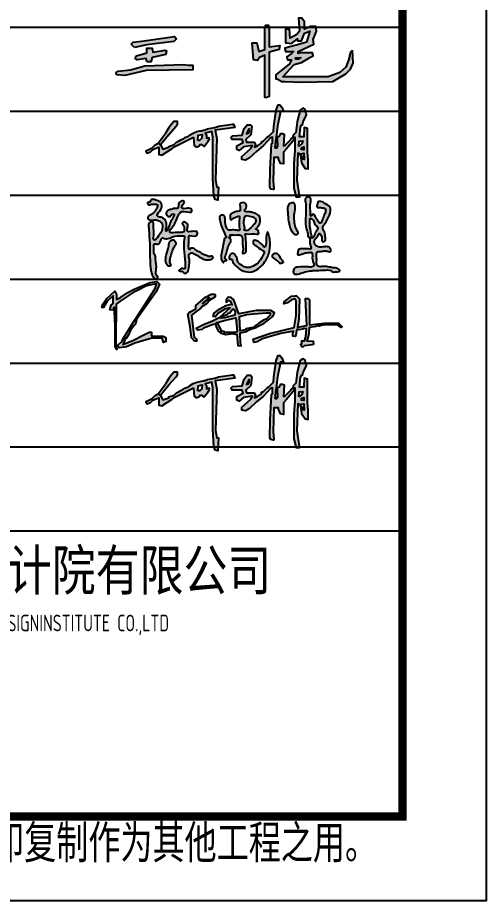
# Model space of a CAD drawing. Extents: x -446699 to 757189, y -606167 to -103070.
# Drawn here: x -197588 to -194794, y -424231 to -418974 of the extents above; entities that cross this region are included whole.
import ezdxf

# ---------------------------------------------------------------- set-up
doc = ezdxf.new("R2010")
doc.units = 0
doc.header["$LTSCALE"] = 1000
doc.header["$MEASUREMENT"] = 0
for name, color, linetype in [('14', 14, 'Continuous'), ('PUB_TITLE', 4, 'Continuous'), ('RAS2DXF', 7, 'Continuous')]:
    doc.layers.add(name, color=color, linetype=linetype)
doc.styles.add('HT', font='')
doc.styles.add('HZTXT', font='romane.shx', dxfattribs={"width": 0.7, "bigfont": 'hztxt.shx'})
doc.styles.get("Standard").update_dxf_attribs({"font": 'gbenor.shx', "bigfont": 'gbcbig.shx'})
doc.styles.get('HT').set_extended_font_data('SimHei')

# ---------------------------------------------------------------- blocks, each defined once
blk = doc.blocks.new('1')
h = blk.add_hatch(color=256)
edge = h.paths.add_edge_path()
edge.add_spline(control_points=[(19572, 62301), (19580, 62297), (19603, 62294), (19600, 62323), (19639, 62338), (19682, 62323), (19744, 62299), (19747, 62213), (19703, 62181), (19682, 62139), (19707, 62121), (19751, 62119), (19809, 62064), (19799, 61999), (19788, 61964), (19795, 61938), (19832, 61997), (19837, 62053), (19874, 62103), (19897, 62158), (19873, 62157), (19854, 62152), (19851, 62121), (19805, 62127), (19786, 62171), (19818, 62203), (19861, 62213), (19895, 62230), (19938, 62219), (19942, 62267), (19953, 62302), (19985, 62318), (20008, 62315), (20023, 62291), (19986, 62274), (19978, 62223), (20033, 62219), (20068, 62234), (20104, 62216), (20107, 62198), (20101, 62175), (20042, 62185), (19968, 62202), (19932, 62117), (19907, 62050), (19869, 61996), (19833, 61957), (19845, 61927), (19907, 61934), (19948, 61935), (20012, 61935), (20010, 61974), (20017, 62009), (19982, 62036), (19997, 62062), (20022, 62061), (20051, 62047), (20065, 62003), (20035, 61942), (20096, 61943), (20128, 61953), (20172, 61943), (20175, 61922), (20169, 61906), (20140, 61875), (20066, 61916), (20069, 61829), (20065, 61783), (20069, 61733), (20077, 61726), (20085, 61727), (20084, 61742), (20107, 61746), (20133, 61748), (20153, 61715), (20201, 61700), (20240, 61667), (20285, 61656), (20316, 61636), (20351, 61653), (20368, 61629), (20347, 61612), (20318, 61603), (20270, 61602), (20202, 61631), (20153, 61672), (20098, 61691), (20081, 61677), (20066, 61662), (20079, 61600), (20078, 61535), (20062, 61468), (20035, 61433), (20006, 61448), (19990, 61469), (19931, 61466), (19967, 61489), (19984, 61503), (20003, 61494), (20026, 61497), (20028, 61651), (19990, 61739), (20019, 61892), (19951, 61891), (19889, 61899), (19818, 61853), (19777, 61858), (19744, 61880), (19729, 61827), (19704, 61782), (19634, 61814), (19652, 61732), (19640, 61690), (19659, 61667), (19668, 61648), (19668, 61631), (19666, 61602), (19672, 61568), (19678, 61520), (19673, 61473), (19665, 61420), (19701, 61398), (19677, 61365), (19642, 61383), (19597, 61482), (19603, 61701), (19591, 61903), (19579, 62035), (19592, 62056), (19614, 62066), (19644, 62064), (19642, 62024), (19642, 61965), (19649, 61908), (19636, 61846), (19669, 61838), (19695, 61891), (19742, 61932), (19750, 61995), (19752, 62044), (19718, 62072), (19667, 62093), (19619, 62074), (19576, 62091), (19569, 62126), (19611, 62149), (19655, 62178), (19682, 62220), (19698, 62279), (19644, 62273), (19613, 62280), (19583, 62262), (19569, 62277), (19565, 62304), (19572, 62301)], knot_values=[0, 0, 0, 0, 25.884331, 45.146958, 66.479267, 132.372386, 183.629541, 249.136898, 338.941564, 353.726241, 367.890447, 418.054505, 489.468766, 573.74897, 593.907625, 606.900293, 633.905098, 723.77363, 816.100985, 837.806147, 855.399799, 870.792116, 894.555377, 927.610303, 971.324109, 1008.538417, 1044.472281, 1103.725286, 1123.010919, 1158.076729, 1209.446543, 1237.816404, 1256.192258, 1274.098606, 1306.086355, 1353.726899, 1372.802995, 1452.547703, 1464.511229, 1485.578121, 1503.259404, 1524.004169, 1639.347069, 1691.324781, 1775.26467, 1856.058899, 1900.276122, 1911.35221, 1943.559666, 2052.431381, 2076.45349, 2101.155679, 2148.855552, 2184.335502, 2202.97612, 2220.361757, 2253.0384, 2292.00237, 2356.934082, 2371.969429, 2452.062233, 2472.086559, 2490.247834, 2506.748332, 2522.591775, 2609.854265, 2629.940177, 2750.167605, 2767.664688, 2773.898763, 2779.476268, 2789.84602, 2806.233352, 2838.030837, 2862.388346, 2912.377079, 2983.867455, 3012.231928, 3049.243029, 3089.173088, 3101.456803, 3122.45901, 3152.222609, 3198.178157, 3259.94693, 3369.294473, 3396.541936, 3417.930358, 3432.27997, 3456.748711, 3592.025738, 3626.753462, 3673.316273, 3690.28127, 3716.894538, 3758.619, 3784.87603, 3802.686178, 3825.334006, 3841.112822, 3861.740188, 4214.66915, 4229.977201, 4250.154736, 4374.204511, 4447.590744, 4475.296283, 4500.911409, 4542.182438, 4597.956987, 4634.333597, 4710.448974, 4746.504422, 4766.609563, 4794.246064, 4808.253429, 4818.762977, 4880.227101, 4910.175458, 4963.4827, 5028.011947, 5043.362455, 5074.738615, 5101.980624, 5144.469262, 5395.442128, 5741.667345, 5760.468443, 5788.468415, 5807.223992, 5834.22941, 5856.710805, 5909.695777, 6018.243111, 6047.412488, 6059.865072, 6106.418981, 6191.085927, 6252.932473, 6288.064831, 6329.781822, 6375.229217, 6447.974601, 6473.98292, 6499.291979, 6536.044703, 6601.556585, 6657.161212, 6697.136548, 6734.173708, 6778.414076, 6802.989285, 6817.596061, 6841.081825, 6841.081825, 6841.081825, 6841.081825], degree=3, periodic=0)
h = blk.add_hatch(color=256)
edge = h.paths.add_edge_path()
edge.add_spline(control_points=[(21355, 61904), (21364, 61901), (21389, 61906), (21391, 61942), (21369, 61966), (21348, 62010), (21341, 62078), (21337, 62167), (21359, 62236), (21340, 62304), (21291, 62292), (21263, 62245), (21270, 62165), (21278, 62059), (21298, 61963), (21339, 61918), (21350, 61906), (21355, 61904)], knot_values=[0, 0, 0, 0, 28.307819, 57.769968, 88.507694, 124.345644, 201.226436, 291.546925, 386.640984, 427.045053, 463.957404, 503.597358, 586.749077, 692.132742, 831.729336, 860.655764, 877.274161, 877.274161, 877.274161, 877.274161], degree=3, periodic=0)
edge = h.paths.add_edge_path()
edge.add_spline(control_points=[(21478, 62338), (21482, 62349), (21497, 62365), (21537, 62368), (21551, 62310), (21526, 62239), (21545, 62181), (21541, 62131), (21559, 62136), (21558, 62157), (21597, 62149), (21601, 62108), (21632, 62082), (21637, 62048), (21671, 62045), (21685, 62095), (21705, 62141), (21724, 62183), (21726, 62224), (21684, 62233), (21656, 62238), (21611, 62229), (21624, 62278), (21635, 62311), (21679, 62311), (21718, 62276), (21784, 62252), (21785, 62170), (21751, 62104), (21719, 62041), (21687, 62006), (21691, 61964), (21719, 61927), (21719, 61877), (21728, 61832), (21698, 61819), (21672, 61829), (21685, 61871), (21669, 61897), (21645, 61942), (21626, 61873), (21598, 61857), (21582, 61822), (21590, 61785), (21632, 61755), (21684, 61757), (21741, 61767), (21785, 61748), (21792, 61695), (21749, 61703), (21714, 61722), (21672, 61698), (21622, 61713), (21610, 61663), (21615, 61630), (21617, 61588), (21610, 61556), (21633, 61511), (21700, 61531), (21763, 61516), (21828, 61505), (21880, 61503), (21900, 61470), (21878, 61455), (21847, 61463), (21805, 61448), (21789, 61477), (21746, 61484), (21685, 61474), (21608, 61478), (21532, 61469), (21458, 61456), (21400, 61430), (21332, 61425), (21331, 61472), (21345, 61507), (21419, 61523), (21489, 61519), (21559, 61514), (21589, 61539), (21564, 61587), (21561, 61629), (21566, 61699), (21514, 61689), (21470, 61688), (21429, 61669), (21378, 61655), (21388, 61700), (21395, 61739), (21460, 61732), (21497, 61741), (21552, 61726), (21544, 61767), (21530, 61799), (21532, 61834), (21530, 61863), (21550, 61868), (21566, 61867), (21593, 61889), (21589, 61937), (21626, 61963), (21633, 62002), (21586, 62024), (21585, 62075), (21560, 62092), (21543, 62110), (21528, 62088), (21535, 62056), (21531, 62011), (21546, 61957), (21543, 61918), (21561, 61880), (21539, 61875), (21508, 61869), (21511, 61928), (21477, 61995), (21480, 62131), (21491, 62248), (21474, 62325), (21478, 62338)], knot_values=[0, 0, 0, 0, 33.044335, 61.251559, 99.834577, 179.128309, 287.136684, 293.626372, 304.222081, 321.89763, 341.298681, 389.773321, 429.085753, 460.442942, 474.232403, 515.991121, 584.308958, 637.767202, 657.954884, 691.823055, 741.128844, 758.065346, 807.166317, 833.831578, 862.130535, 917.991356, 996.755558, 1037.203318, 1142.638209, 1218.442181, 1252.732265, 1276.226342, 1336.503053, 1385.433818, 1428.380168, 1453.515176, 1466.493699, 1503.117911, 1551.071281, 1569.222269, 1627.379835, 1663.025516, 1676.825009, 1740.091224, 1754.845074, 1829.056576, 1885.438295, 1925.71278, 1963.797638, 1989.198548, 2029.628044, 2083.630005, 2120.953101, 2156.437268, 2204.47303, 2228.678411, 2281.499038, 2300.604307, 2369.267547, 2442.13093, 2503.488696, 2570.218577, 2584.683942, 2600.307132, 2632.675176, 2686.308392, 2700.819843, 2724.022955, 2805.947354, 2890.997252, 2950.384119, 3037.924619, 3107.921476, 3157.83015, 3194.326335, 3222.848242, 3266.710561, 3397.422524, 3448.986685, 3465.135887, 3504.331042, 3578.987713, 3627.287973, 3648.561463, 3714.591085, 3763.895937, 3794.763936, 3834.894401, 3859.029715, 3911.711329, 3981.003943, 4010.13641, 4031.012851, 4076.58641, 4126.740687, 4136.881334, 4154.006975, 4177.675014, 4186.981897, 4253.331546, 4297.040805, 4309.985415, 4366.046749, 4416.141427, 4443.239008, 4459.260558, 4473.78132, 4505.628004, 4556.902588, 4607.722143, 4668.386119, 4688.700879, 4702.736788, 4724.899117, 4772.03031, 4827.839253, 4966.129027, 5153.423369, 5192.879366, 5192.879366, 5192.879366, 5192.879366], degree=3, periodic=0)
h = blk.add_hatch(color=256)
edge = h.paths.add_edge_path()
edge.add_spline(control_points=[(20571, 62089), (20570, 62099), (20567, 62117), (20567, 62153), (20616, 62179), (20653, 62191), (20685, 62190), (20691, 62220), (20694, 62244), (20680, 62285), (20713, 62296), (20745, 62295), (20774, 62265), (20763, 62232), (20752, 62216), (20740, 62203), (20750, 62182), (20781, 62185), (20819, 62182), (20867, 62168), (20920, 62147), (20938, 62088), (20923, 62030), (20901, 61996), (20873, 61972), (20905, 61967), (20914, 61944), (20919, 61908), (20851, 61927), (20811, 61908), (20749, 61918), (20760, 61858), (20762, 61808), (20762, 61739), (20761, 61697), (20742, 61681), (20708, 61680), (20731, 61726), (20709, 61786), (20734, 61907), (20637, 61902), (20600, 61904), (20561, 61905), (20589, 61871), (20537, 61877), (20569, 61862), (20581, 61847), (20577, 61816), (20551, 61784), (20532, 61732), (20528, 61675), (20492, 61622), (20543, 61594), (20493, 61597), (20490, 61556), (20455, 61615), (20461, 61663), (20474, 61746), (20495, 61812), (20495, 61870), (20530, 61877), (20512, 61896), (20500, 61934), (20465, 62002), (20446, 62066), (20435, 62127), (20466, 62148), (20508, 62139), (20505, 62062), (20510, 62004), (20549, 61956), (20595, 61967), (20629, 61966), (20689, 61950), (20671, 62023), (20680, 62061), (20682, 62139), (20636, 62113), (20602, 62111), (20589, 62088), (20571, 62084), (20571, 62089)], knot_values=[0, 0, 0, 0, 29.135606, 56.755033, 99.176577, 174.688397, 176.214623, 195.326569, 239.578318, 271.639943, 295.525861, 327.722224, 367.765785, 397.377228, 421.496267, 429.123614, 446.975119, 473.321906, 514.643686, 562.029169, 623.542363, 675.150032, 729.584287, 796.442255, 800.757388, 830.384219, 842.68176, 880.929104, 893.234048, 1026.027751, 1035.18538, 1055.06923, 1156.135886, 1227.811536, 1255.641092, 1275.180568, 1299.648305, 1325.974722, 1385.469868, 1517.667305, 1557.467317, 1641.42565, 1642.951877, 1669.056172, 1691.277558, 1712.031125, 1726.095934, 1755.111376, 1792.004, 1850.91614, 1915.27759, 1973.728428, 1994.254744, 2027.928847, 2047.260396, 2079.906995, 2147.440159, 2227.921809, 2315.264465, 2366.423394, 2378.726063, 2384.225997, 2430.615527, 2509.131141, 2603.207751, 2645.935406, 2670.061283, 2704.493964, 2749.657551, 2866.939746, 2886.357907, 2919.9357, 2988.685201, 3023.789356, 3042.153055, 3171.788222, 3193.355546, 3224.818837, 3281.52994, 3294.475445, 3309.738115, 3309.738115, 3309.738115, 3309.738115], degree=3, periodic=0)
edge = h.paths.add_edge_path(flags=16)
edge.add_spline(control_points=[(20740, 61961), (20752, 61957), (20778, 61954), (20815, 61987), (20847, 62020), (20884, 62059), (20873, 62122), (20813, 62129), (20749, 62144), (20739, 62087), (20728, 62033), (20751, 61992), (20736, 61962), (20740, 61961)], knot_values=[0, 0, 0, 0, 38.563907, 70.048674, 141.193957, 180.385001, 224.720125, 300.079383, 352.647117, 371.607594, 459.505059, 509.894327, 522.778058, 522.778058, 522.778058, 522.778058], degree=3, periodic=0)
edge = h.paths.add_edge_path()
edge.add_spline(control_points=[(20997, 61769), (21006, 61790), (21007, 61847), (21004, 61898), (21023, 61950), (21043, 61884), (21054, 61829), (21053, 61703), (21002, 61589), (20930, 61509), (20850, 61454), (20762, 61453), (20683, 61485), (20633, 61537), (20598, 61576), (20592, 61618), (20559, 61606), (20551, 61649), (20574, 61674), (20613, 61688), (20636, 61653), (20657, 61625), (20652, 61574), (20708, 61538), (20772, 61500), (20855, 61521), (20930, 61583), (20959, 61644), (20987, 61706), (20931, 61729), (20895, 61763), (20844, 61797), (20846, 61841), (20889, 61841), (20925, 61810), (20960, 61792), (20983, 61750), (20995, 61764), (20997, 61769)], knot_values=[0, 0, 0, 0, 69.146956, 160.1596, 170.538994, 209.661681, 270.012271, 403.939801, 542.734199, 644.983518, 723.105421, 825.487809, 891.676049, 978.262277, 1032.345249, 1056.858046, 1077.976258, 1106.970714, 1149.979702, 1174.026828, 1219.553341, 1253.030917, 1279.458469, 1362.955829, 1420.988415, 1503.521239, 1595.894421, 1698.776267, 1734.120383, 1754.013834, 1858.704988, 1895.236876, 1928.173776, 1955.774783, 1999.197238, 2067.92374, 2088.795082, 2105.194045, 2105.194045, 2105.194045, 2105.194045], degree=3, periodic=0)
edge = h.paths.add_edge_path()
edge.add_spline(control_points=[(21179, 61557), (21185, 61559), (21196, 61562), (21214, 61573), (21197, 61598), (21173, 61623), (21158, 61665), (21125, 61687), (21099, 61680), (21074, 61664), (21086, 61627), (21122, 61602), (21154, 61587), (21172, 61554), (21179, 61557)], knot_values=[0, 0, 0, 0, 20.452144, 35.584474, 50.711265, 95.771901, 149.522495, 176.842895, 204.491798, 225.356726, 257.446545, 297.982839, 354.383923, 376.85309, 376.85309, 376.85309, 376.85309], degree=3, periodic=0)
h = blk.add_hatch(color=256)
edge = h.paths.add_edge_path()
edge.add_spline(control_points=[(19815, 61531), (19826, 61527), (19863, 61523), (19831, 61575), (19842, 61624), (19859, 61692), (19882, 61752), (19923, 61799), (19895, 61851), (19862, 61841), (19830, 61826), (19828, 61748), (19797, 61673), (19785, 61599), (19793, 61554), (19811, 61543), (19813, 61532), (19815, 61531)], knot_values=[0, 0, 0, 0, 33.43765, 69.500786, 122.128847, 193.046237, 274.558494, 318.271131, 366.985344, 396.539847, 410.74842, 473.090773, 591.202533, 667.582671, 698.228829, 717.806149, 725.687829, 725.687829, 725.687829, 725.687829], degree=3, periodic=0)
for points, knots in [([(19572, 62301), (19580, 62297), (19603, 62294), (19600, 62323), (19639, 62338), (19682, 62323), (19744, 62299), (19747, 62213), (19703, 62181), (19682, 62139), (19707, 62121), (19751, 62119), (19809, 62064), (19799, 61999), (19788, 61964), (19795, 61938), (19832, 61997), (19837, 62053), (19874, 62103), (19897, 62158), (19873, 62157), (19854, 62152), (19851, 62121), (19805, 62127), (19786, 62171), (19818, 62203), (19861, 62213), (19895, 62230), (19938, 62219), (19942, 62267), (19953, 62302), (19985, 62318), (20008, 62315), (20023, 62291), (19986, 62274), (19978, 62223), (20033, 62219), (20068, 62234), (20104, 62216), (20107, 62198), (20101, 62175), (20042, 62185), (19968, 62202), (19932, 62117), (19907, 62050), (19869, 61996), (19833, 61957), (19845, 61927), (19907, 61934), (19948, 61935), (20012, 61935), (20010, 61974), (20017, 62009), (19982, 62036), (19997, 62062), (20022, 62061), (20051, 62047), (20065, 62003), (20035, 61942), (20096, 61943), (20128, 61953), (20172, 61943), (20175, 61922), (20169, 61906), (20140, 61875), (20066, 61916), (20069, 61829), (20065, 61783), (20069, 61733), (20077, 61726), (20085, 61727), (20084, 61742), (20107, 61746), (20133, 61748), (20153, 61715), (20201, 61700), (20240, 61667), (20285, 61656), (20316, 61636), (20351, 61653), (20368, 61629), (20347, 61612), (20318, 61603), (20270, 61602), (20202, 61631), (20153, 61672), (20098, 61691), (20081, 61677), (20066, 61662), (20079, 61600), (20078, 61535), (20062, 61468), (20035, 61433), (20006, 61448), (19990, 61469), (19931, 61466), (19967, 61489), (19984, 61503), (20003, 61494), (20026, 61497), (20028, 61651), (19990, 61739), (20019, 61892), (19951, 61891), (19889, 61899), (19818, 61853), (19777, 61858), (19744, 61880), (19729, 61827), (19704, 61782), (19634, 61814), (19652, 61732), (19640, 61690), (19659, 61667), (19668, 61648), (19668, 61631), (19666, 61602), (19672, 61568), (19678, 61520), (19673, 61473), (19665, 61420), (19701, 61398), (19677, 61365), (19642, 61383), (19597, 61482), (19603, 61701), (19591, 61903), (19579, 62035), (19592, 62056), (19614, 62066), (19644, 62064), (19642, 62024), (19642, 61965), (19649, 61908), (19636, 61846), (19669, 61838), (19695, 61891), (19742, 61932), (19750, 61995), (19752, 62044), (19718, 62072), (19667, 62093), (19619, 62074), (19576, 62091), (19569, 62126), (19611, 62149), (19655, 62178), (19682, 62220), (19698, 62279), (19644, 62273), (19613, 62280), (19583, 62262), (19569, 62277), (19565, 62304), (19572, 62301)], [0, 0, 0, 0, 25.884331, 45.146958, 66.479267, 132.372386, 183.629541, 249.136898, 338.941564, 353.726241, 367.890447, 418.054505, 489.468766, 573.74897, 593.907625, 606.900293, 633.905098, 723.77363, 816.100985, 837.806147, 855.399799, 870.792116, 894.555377, 927.610303, 971.324109, 1008.538417, 1044.472281, 1103.725286, 1123.010919, 1158.076729, 1209.446543, 1237.816404, 1256.192258, 1274.098606, 1306.086355, 1353.726899, 1372.802995, 1452.547703, 1464.511229, 1485.578121, 1503.259404, 1524.004169, 1639.347069, 1691.324781, 1775.26467, 1856.058899, 1900.276122, 1911.35221, 1943.559666, 2052.431381, 2076.45349, 2101.155679, 2148.855552, 2184.335502, 2202.97612, 2220.361757, 2253.0384, 2292.00237, 2356.934082, 2371.969429, 2452.062233, 2472.086559, 2490.247834, 2506.748332, 2522.591775, 2609.854265, 2629.940177, 2750.167605, 2767.664688, 2773.898763, 2779.476268, 2789.84602, 2806.233352, 2838.030837, 2862.388346, 2912.377079, 2983.867455, 3012.231928, 3049.243029, 3089.173088, 3101.456803, 3122.45901, 3152.222609, 3198.178157, 3259.94693, 3369.294473, 3396.541936, 3417.930358, 3432.27997, 3456.748711, 3592.025738, 3626.753462, 3673.316273, 3690.28127, 3716.894538, 3758.619, 3784.87603, 3802.686178, 3825.334006, 3841.112822, 3861.740188, 4214.66915, 4229.977201, 4250.154736, 4374.204511, 4447.590744, 4475.296283, 4500.911409, 4542.182438, 4597.956987, 4634.333597, 4710.448974, 4746.504422, 4766.609563, 4794.246064, 4808.253429, 4818.762977, 4880.227101, 4910.175458, 4963.4827, 5028.011947, 5043.362455, 5074.738615, 5101.980624, 5144.469262, 5395.442128, 5741.667345, 5760.468443, 5788.468415, 5807.223992, 5834.22941, 5856.710805, 5909.695777, 6018.243111, 6047.412488, 6059.865072, 6106.418981, 6191.085927, 6252.932473, 6288.064831, 6329.781822, 6375.229217, 6447.974601, 6473.98292, 6499.291979, 6536.044703, 6601.556585, 6657.161212, 6697.136548, 6734.173708, 6778.414076, 6802.989285, 6817.596061, 6841.081825, 6841.081825, 6841.081825, 6841.081825]), ([(21355, 61904), (21364, 61901), (21389, 61906), (21391, 61942), (21369, 61966), (21348, 62010), (21341, 62078), (21337, 62167), (21359, 62236), (21340, 62304), (21291, 62292), (21263, 62245), (21270, 62165), (21278, 62059), (21298, 61963), (21339, 61918), (21350, 61906), (21355, 61904)], [0, 0, 0, 0, 28.307819, 57.769968, 88.507694, 124.345644, 201.226436, 291.546925, 386.640984, 427.045053, 463.957404, 503.597358, 586.749077, 692.132742, 831.729336, 860.655764, 877.274161, 877.274161, 877.274161, 877.274161]), ([(21478, 62338), (21482, 62349), (21497, 62365), (21537, 62368), (21551, 62310), (21526, 62239), (21545, 62181), (21541, 62131), (21559, 62136), (21558, 62157), (21597, 62149), (21601, 62108), (21632, 62082), (21637, 62048), (21671, 62045), (21685, 62095), (21705, 62141), (21724, 62183), (21726, 62224), (21684, 62233), (21656, 62238), (21611, 62229), (21624, 62278), (21635, 62311), (21679, 62311), (21718, 62276), (21784, 62252), (21785, 62170), (21751, 62104), (21719, 62041), (21687, 62006), (21691, 61964), (21719, 61927), (21719, 61877), (21728, 61832), (21698, 61819), (21672, 61829), (21685, 61871), (21669, 61897), (21645, 61942), (21626, 61873), (21598, 61857), (21582, 61822), (21590, 61785), (21632, 61755), (21684, 61757), (21741, 61767), (21785, 61748), (21792, 61695), (21749, 61703), (21714, 61722), (21672, 61698), (21622, 61713), (21610, 61663), (21615, 61630), (21617, 61588), (21610, 61556), (21633, 61511), (21700, 61531), (21763, 61516), (21828, 61505), (21880, 61503), (21900, 61470), (21878, 61455), (21847, 61463), (21805, 61448), (21789, 61477), (21746, 61484), (21685, 61474), (21608, 61478), (21532, 61469), (21458, 61456), (21400, 61430), (21332, 61425), (21331, 61472), (21345, 61507), (21419, 61523), (21489, 61519), (21559, 61514), (21589, 61539), (21564, 61587), (21561, 61629), (21566, 61699), (21514, 61689), (21470, 61688), (21429, 61669), (21378, 61655), (21388, 61700), (21395, 61739), (21460, 61732), (21497, 61741), (21552, 61726), (21544, 61767), (21530, 61799), (21532, 61834), (21530, 61863), (21550, 61868), (21566, 61867), (21593, 61889), (21589, 61937), (21626, 61963), (21633, 62002), (21586, 62024), (21585, 62075), (21560, 62092), (21543, 62110), (21528, 62088), (21535, 62056), (21531, 62011), (21546, 61957), (21543, 61918), (21561, 61880), (21539, 61875), (21508, 61869), (21511, 61928), (21477, 61995), (21480, 62131), (21491, 62248), (21474, 62325), (21478, 62338)], [0, 0, 0, 0, 33.044335, 61.251559, 99.834577, 179.128309, 287.136684, 293.626372, 304.222081, 321.89763, 341.298681, 389.773321, 429.085753, 460.442942, 474.232403, 515.991121, 584.308958, 637.767202, 657.954884, 691.823055, 741.128844, 758.065346, 807.166317, 833.831578, 862.130535, 917.991356, 996.755558, 1037.203318, 1142.638209, 1218.442181, 1252.732265, 1276.226342, 1336.503053, 1385.433818, 1428.380168, 1453.515176, 1466.493699, 1503.117911, 1551.071281, 1569.222269, 1627.379835, 1663.025516, 1676.825009, 1740.091224, 1754.845074, 1829.056576, 1885.438295, 1925.71278, 1963.797638, 1989.198547, 2029.628044, 2083.630005, 2120.953101, 2156.437268, 2204.47303, 2228.678411, 2281.499038, 2300.604307, 2369.267547, 2442.13093, 2503.488696, 2570.218577, 2584.683942, 2600.307132, 2632.675176, 2686.308392, 2700.819843, 2724.022955, 2805.947354, 2890.997252, 2950.384119, 3037.924619, 3107.921476, 3157.83015, 3194.326335, 3222.848242, 3266.710561, 3397.422524, 3448.986685, 3465.135887, 3504.331042, 3578.987713, 3627.287973, 3648.561463, 3714.591085, 3763.895937, 3794.763936, 3834.894401, 3859.029715, 3911.711329, 3981.003943, 4010.13641, 4031.012851, 4076.58641, 4126.740687, 4136.881334, 4154.006975, 4177.675014, 4186.981897, 4253.331546, 4297.040805, 4309.985415, 4366.046749, 4416.141427, 4443.239008, 4459.260558, 4473.78132, 4505.628004, 4556.902588, 4607.722143, 4668.386119, 4688.700879, 4702.736788, 4724.899117, 4772.03031, 4827.839253, 4966.129027, 5153.423369, 5192.879366, 5192.879366, 5192.879366, 5192.879366]), ([(20571, 62089), (20570, 62099), (20567, 62117), (20567, 62153), (20616, 62179), (20653, 62191), (20685, 62190), (20691, 62220), (20694, 62244), (20680, 62285), (20713, 62296), (20745, 62295), (20774, 62265), (20763, 62232), (20752, 62216), (20740, 62203), (20750, 62182), (20781, 62185), (20819, 62182), (20867, 62168), (20920, 62147), (20938, 62088), (20923, 62030), (20901, 61996), (20873, 61972), (20905, 61967), (20914, 61944), (20919, 61908), (20851, 61927), (20811, 61908), (20749, 61918), (20760, 61858), (20762, 61808), (20762, 61739), (20761, 61697), (20742, 61681), (20708, 61680), (20731, 61726), (20709, 61786), (20734, 61907), (20637, 61902), (20600, 61904), (20561, 61905), (20589, 61871), (20537, 61877), (20569, 61862), (20581, 61847), (20577, 61816), (20551, 61784), (20532, 61732), (20528, 61675), (20492, 61622), (20543, 61594), (20493, 61597), (20490, 61556), (20455, 61615), (20461, 61663), (20474, 61746), (20495, 61812), (20495, 61870), (20530, 61877), (20512, 61896), (20500, 61934), (20465, 62002), (20446, 62066), (20435, 62127), (20466, 62148), (20508, 62139), (20505, 62062), (20510, 62004), (20549, 61956), (20595, 61967), (20629, 61966), (20689, 61950), (20671, 62023), (20680, 62061), (20682, 62139), (20636, 62113), (20602, 62111), (20589, 62088), (20571, 62084), (20571, 62089)], [0, 0, 0, 0, 29.135606, 56.755033, 99.176577, 174.688397, 176.214623, 195.326569, 239.578318, 271.639943, 295.525861, 327.722224, 367.765785, 397.377228, 421.496267, 429.123614, 446.975119, 473.321906, 514.643686, 562.029169, 623.542363, 675.150032, 729.584287, 796.442255, 800.757388, 830.384219, 842.68176, 880.929104, 893.234048, 1026.027751, 1035.18538, 1055.06923, 1156.135886, 1227.811536, 1255.641092, 1275.180568, 1299.648305, 1325.974722, 1385.469868, 1517.667305, 1557.467317, 1641.42565, 1642.951877, 1669.056172, 1691.277558, 1712.031125, 1726.095934, 1755.111376, 1792.004, 1850.91614, 1915.27759, 1973.728428, 1994.254744, 2027.928847, 2047.260396, 2079.906995, 2147.440159, 2227.921809, 2315.264465, 2366.423394, 2378.726063, 2384.225997, 2430.615527, 2509.131141, 2603.207751, 2645.935406, 2670.061283, 2704.493964, 2749.657551, 2866.939746, 2886.357907, 2919.9357, 2988.685201, 3023.789356, 3042.153055, 3171.788222, 3193.355546, 3224.818837, 3281.52994, 3294.475445, 3309.738115, 3309.738115, 3309.738115, 3309.738115]), ([(20740, 61961), (20752, 61957), (20778, 61954), (20815, 61987), (20847, 62020), (20884, 62059), (20873, 62122), (20813, 62129), (20749, 62144), (20739, 62087), (20728, 62033), (20751, 61992), (20736, 61962), (20740, 61961)], [0, 0, 0, 0, 38.563907, 70.048674, 141.193957, 180.385001, 224.720125, 300.079383, 352.647117, 371.607594, 459.505059, 509.894327, 522.778058, 522.778058, 522.778058, 522.778058]), ([(20997, 61769), (21006, 61790), (21007, 61847), (21004, 61898), (21023, 61950), (21043, 61884), (21054, 61829), (21053, 61703), (21002, 61589), (20930, 61509), (20850, 61454), (20762, 61453), (20683, 61485), (20633, 61537), (20598, 61576), (20592, 61618), (20559, 61606), (20551, 61649), (20574, 61674), (20613, 61688), (20636, 61653), (20657, 61625), (20652, 61574), (20708, 61538), (20772, 61500), (20855, 61521), (20930, 61583), (20959, 61644), (20987, 61706), (20931, 61729), (20895, 61763), (20844, 61797), (20846, 61841), (20889, 61841), (20925, 61810), (20960, 61792), (20983, 61750), (20995, 61764), (20997, 61769)], [0, 0, 0, 0, 69.146956, 160.1596, 170.538994, 209.661681, 270.012271, 403.939801, 542.734199, 644.983518, 723.105421, 825.487809, 891.676049, 978.262277, 1032.345249, 1056.858046, 1077.976258, 1106.970714, 1149.979702, 1174.026828, 1219.553341, 1253.030917, 1279.458469, 1362.955829, 1420.988415, 1503.521239, 1595.894421, 1698.776267, 1734.120383, 1754.013834, 1858.704988, 1895.236875, 1928.173776, 1955.774783, 1999.197238, 2067.92374, 2088.795082, 2105.194045, 2105.194045, 2105.194045, 2105.194045]), ([(19815, 61531), (19826, 61527), (19863, 61523), (19831, 61575), (19842, 61624), (19859, 61692), (19882, 61752), (19923, 61799), (19895, 61851), (19862, 61841), (19830, 61826), (19828, 61748), (19797, 61673), (19785, 61599), (19793, 61554), (19811, 61543), (19813, 61532), (19815, 61531)], [0, 0, 0, 0, 33.43765, 69.500786, 122.128847, 193.046237, 274.558494, 318.271131, 366.985344, 396.539847, 410.74842, 473.090773, 591.202533, 667.582671, 698.228829, 717.806149, 725.687829, 725.687829, 725.687829, 725.687829]), ([(21179, 61557), (21185, 61559), (21196, 61562), (21214, 61573), (21197, 61598), (21173, 61623), (21158, 61665), (21125, 61687), (21099, 61680), (21074, 61664), (21086, 61627), (21122, 61602), (21154, 61587), (21172, 61554), (21179, 61557)], [0, 0, 0, 0, 20.452144, 35.584474, 50.711265, 95.771901, 149.522495, 176.842895, 204.491798, 225.356726, 257.446545, 297.982839, 354.383923, 376.85309, 376.85309, 376.85309, 376.85309])]:
    blk.add_open_spline(points, degree=3, knots=knots)
blk = doc.blocks.new('陈忠坚签名_t3')
at = {"xscale": 0.5265000002179296, "yscale": 0.5265000002179296, "zscale": 0.5265000002179296}
blk.add_blockref('1', (38057.4, -9470.4), dxfattribs=at)
blk = doc.blocks.new('A$C38097BB6')
at = {"linetype": 'Continuous'}
h = blk.add_hatch(color=4, dxfattribs=at)
h.dxf.hatch_style = 1
h.paths.add_polyline_path([(1561, 923), (1554, 964), (1629, 1032), (1643, 1162), (1622, 1183), (1575, 1183), (1527, 1128), (1499, 1025), (1356, 1019), (1335, 998), (1349, 964), (1499, 964), (1513, 916), (1417, 868), (1417, 813), (1451, 800), (1520, 854), (1650, 875), (1629, 827), (1492, 711), (1492, 663), (1547, 656), (1602, 683), (1711, 786), (1814, 875), (1923, 991), (1951, 998), (1951, 909), (1937, 896), (1917, 519), (1910, 253), (1923, 225), (1964, 218), (1971, 232), (1958, 341), (1971, 697), (2040, 697), (2040, 677), (2067, 608), (2115, 601), (2115, 772), (2156, 820), (2259, 943), (2272, 991), (2286, 991), (2286, 800), (2272, 608), (2272, 239), (2306, 102), (2354, 102), (2347, 129), (2313, 355), (2327, 759), (2361, 745), (2373, 746), (2375, 752), (2416, 759), (2423, 663), (2402, 670), (2395, 704), (2382, 704), (2382, 725), (2368, 725), (2382, 615), (2436, 533), (2450, 533), (2484, 526), (2484, 663), (2471, 772), (2471, 1128), (2423, 1142), (2416, 1005), (2354, 1005), (2368, 1149), (2382, 1183), (2395, 1183), (2409, 1231), (2457, 1326), (2436, 1409), (2402, 1429), (2361, 1402), (2320, 1231), (2313, 1183), (2300, 1067), (2259, 1025), (2252, 998), (2224, 971), (2224, 964), (2142, 882), (2115, 868), (2122, 1039), (2101, 1053), (2074, 1053), (2053, 1012), (2005, 991), (2026, 1162), (2067, 1381), (2115, 1381), (2088, 1443), (2060, 1477), (2033, 1477), (2005, 1402), (1971, 1162), (1964, 1080), (1896, 1012), (1869, 998), (1814, 943), (1787, 930), (1787, 909), (1725, 868), (1684, 848), (1698, 889), (1677, 923)])
h.paths.add_polyline_path([(1561, 1046), (1595, 1121), (1608, 1108), (1595, 1060)], flags=16)
h.paths.add_polyline_path([(2005, 978), (2019, 978), (2026, 868), (2012, 834), (1992, 834)], flags=16)
h.paths.add_polyline_path([(2341, 861), (2347, 937), (2402, 943), (2389, 896)], flags=16)
h.paths.add_polyline_path([(2382, 812), (2382, 841), (2416, 854), (2416, 807)], flags=16)
h = blk.add_hatch(color=4, dxfattribs=at)
h.dxf.hatch_style = 1
h.paths.add_polyline_path([(254, 848), (254, 800), (254, 738), (268, 738), (302, 731), (453, 827), (473, 848), (761, 991), (774, 991), (781, 875), (815, 848), (863, 868), (870, 889), (891, 889), (932, 861), (993, 937), (1014, 976), (1002, 995), (966, 984), (966, 1032), (946, 1058), (1048, 1080), (1062, 998), (1062, 697), (1062, 383), (1075, 123), (1096, 68), (1137, 61), (1144, 253), (1123, 253), (1103, 362), (1123, 978), (1096, 1101), (1390, 1142), (1369, 1190), (1356, 1190), (1144, 1162), (1133, 1155), (1089, 1142), (1007, 1128), (981, 1121), (945, 1108), (933, 1104), (921, 1101), (891, 1094), (866, 1090), (822, 1080), (798, 1071), (770, 1059), (713, 1025), (696, 1014), (644, 991), (627, 980), (583, 957), (560, 941), (521, 923), (513, 917), (502, 903), (487, 889), (405, 861), (405, 848), (316, 820), (282, 882), (275, 882), (248, 909), (200, 882), (166, 848), (145, 827), (108, 810), (63, 788), (83, 759), (131, 779), (166, 813), (228, 837)])
h.paths.add_polyline_path([(836, 950), (843, 1025), (904, 1039), (897, 984), (863, 950)], flags=16)
h = blk.add_hatch(color=4, dxfattribs=at)
h.dxf.hatch_style = 1
h.paths.add_polyline_path([(248, 909), (275, 882), (405, 1039), (514, 1162), (535, 1190), (535, 1231), (480, 1231), (431, 1170), (405, 1135), (371, 1081), (350, 1046)])
for p, q in [((248, 909), (350, 1046)), ((1014, 976), (1002, 995))]:
    blk.add_line(p, q, dxfattribs=at)
at = {"layer": 'RAS2DXF', "color": 0}
for points in [[(2361, 745, 0), (2327, 759, 0), (2313, 355, 0), (2347, 129, 0), (2354, 102, 0), (2306, 102, 0), (2272, 239, 0), (2272, 608, 0), (2286, 800, 0), (2286, 991, 0), (2272, 991, 0), (2259, 943, 0), (2156, 820, 0), (2115, 772, 0), (2115, 601, 0), (2067, 608, 0), (2040, 677, 0), (2040, 697, 0), (1971, 697, 0), (1958, 341, 0), (1971, 232, 0), (1964, 218, 0), (1923, 225, 0), (1910, 253, 0), (1917, 519, 0), (1937, 896, 0), (1951, 909, 0), (1951, 998, 0), (1923, 991, 0), (1814, 875, 0), (1711, 786, 0), (1602, 683, 0), (1547, 656, 0), (1492, 663, 0), (1492, 711, 0), (1629, 827, 0), (1650, 875, 0), (1520, 854, 0), (1451, 800, 0), (1417, 813, 0), (1417, 868, 0), (1513, 916, 0), (1499, 964, 0), (1349, 964, 0), (1335, 998, 0), (1356, 1019, 0), (1499, 1025, 0), (1527, 1128, 0), (1575, 1183, 0), (1622, 1183, 0), (1643, 1162, 0), (1629, 1032, 0), (1554, 964, 0), (1561, 923, 0), (1677, 923, 0), (1698, 889, 0), (1684, 848, 0), (1725, 868, 0), (1787, 909, 0), (1787, 930, 0), (1814, 943, 0), (1869, 998, 0), (1896, 1012, 0), (1964, 1080, 0), (1971, 1162, 0), (2005, 1402, 0), (2033, 1477, 0), (2060, 1477, 0), (2088, 1443, 0), (2115, 1381, 0), (2067, 1381, 0), (2026, 1162, 0), (2005, 991, 0), (2053, 1012, 0), (2074, 1053, 0), (2101, 1053, 0), (2122, 1039, 0), (2115, 868, 0), (2142, 882, 0), (2224, 964, 0)], [(2368, 725, 0), (2375, 752, 0), (2416, 759, 0), (2423, 663, 0), (2402, 670, 0), (2395, 704, 0), (2382, 704, 0), (2382, 725, 0), (2368, 725, 0), (2382, 615, 0), (2436, 533, 0), (2450, 533, 0), (2484, 526, 0), (2484, 663, 0), (2471, 772, 0), (2471, 1128, 0), (2423, 1142, 0), (2416, 1005, 0), (2354, 1005, 0), (2368, 1149, 0), (2382, 1183, 0), (2395, 1183, 0), (2409, 1231, 0), (2457, 1326, 0), (2436, 1409, 0), (2402, 1429, 0), (2361, 1402, 0), (2320, 1231, 0), (2313, 1183, 0), (2300, 1067, 0), (2259, 1025, 0), (2252, 998, 0), (2224, 971, 0), (2224, 964, 0), (2224, 964, 0), (2224, 964, 0)], [(145, 827, 0), (166, 848, 0), (200, 882, 0), (248, 909, 0), (275, 882, 0), (282, 882, 0), (316, 820, 0), (405, 848, 0), (405, 861, 0), (487, 889, 0), (502, 903, 0), (513, 917, 0), (521, 923, 0), (560, 941, 0), (583, 957, 0), (627, 980, 0), (644, 991, 0), (696, 1014, 0), (713, 1025, 0), (770, 1059, 0), (798, 1071, 0), (822, 1080, 0), (866, 1090, 0), (891, 1094, 0), (921, 1101, 0), (933, 1104, 0), (945, 1108, 0), (981, 1121, 0), (1007, 1128, 0), (1089, 1142, 0), (1133, 1155, 0), (1144, 1162, 0), (1356, 1190, 0), (1369, 1190, 0), (1390, 1142, 0), (1096, 1101, 0), (1123, 978, 0), (1103, 362, 0), (1123, 253, 0), (1144, 253, 0), (1137, 61, 0), (1096, 68, 0), (1075, 123, 0), (1062, 383, 0), (1062, 697, 0), (1062, 998, 0), (1048, 1080, 0), (946, 1058, 0), (966, 1032, 0), (966, 984, 0), (1002, 995, 0)], [(275, 882, 0), (405, 1039, 0), (514, 1162, 0), (535, 1190, 0), (535, 1231, 0), (480, 1231, 0), (431, 1170, 0), (405, 1135, 0), (371, 1081, 0), (350, 1046, 0), (350, 1046, 0), (350, 1046, 0)], [(1608, 1108, 0), (1595, 1121, 0), (1561, 1046, 0), (1595, 1060, 0), (1608, 1108, 0), (1608, 1108, 0)], [(145, 827, 0), (108, 810, 0), (63, 788, 0), (83, 759, 0), (131, 779, 0), (166, 813, 0), (228, 837, 0), (254, 848, 0), (254, 800, 0), (254, 738, 0), (268, 738, 0), (302, 731, 0), (453, 827, 0), (473, 848, 0), (761, 991, 0), (774, 991, 0), (781, 875, 0), (815, 848, 0), (863, 868, 0), (870, 889, 0), (891, 889, 0), (932, 861, 0), (993, 937, 0), (1014, 976, 0)], [(836, 950, 0), (843, 1025, 0), (904, 1039, 0), (897, 984, 0), (863, 950, 0), (836, 950, 0)], [(1992, 834, 0), (2005, 978, 0), (2019, 978, 0), (2026, 868, 0), (2012, 834, 0), (1992, 834, 0)], [(2341, 861, 0), (2347, 937, 0), (2402, 943, 0), (2389, 896, 0), (2341, 861, 0)], [(2382, 807, 0), (2382, 841, 0), (2416, 854, 0), (2416, 807, 0), (2375, 813, 0)], [(2373, 746, 0), (2361, 745, 0)]]:
    blk.add_polyline3d(points, dxfattribs=at)
blk = doc.blocks.new('43GGG')
at = {"linetype": 'Continuous'}
for points in [[(-112300, 250039.5), (-112271, 250058.5), (-112261, 250063.5), (-112241, 250073.5), (-112220, 250078.5), (-112219, 250076.5), (-112222, 250067.5), (-112251, 250022.5), (-112271, 249991.5), (-112294, 249954.5), (-112296, 249950.5), (-112305, 249941.5), (-112302, 249935.5), (-112286, 249937.5), (-112267, 249945.5), (-112229, 249956.5), (-112206, 249956.5), (-112203, 249947.5), (-112198, 249949.5), (-112198, 249958.5), (-112204, 249961.5), (-112231, 249961.5), (-112230, 249964.5), (-112230, 249970.5), (-112235, 249970.5), (-112250, 249962.5), (-112270, 249952.5), (-112294, 249942.5), (-112293, 249945.5), (-112288, 249956.5), (-112286, 249956.5), (-112281, 249965.5), (-112277, 249974.5), (-112269, 249985.5), (-112266, 249988.5), (-112264, 249994.5), (-112263, 250000.5), (-112261, 250001.5), (-112253, 250013.5), (-112220, 250060.5), (-112212, 250077.5), (-112218, 250083.5), (-112233, 250081.5), (-112269, 250066.5), (-112283, 250058.5), (-112299, 250047.5), (-112308, 250043.5), (-112308, 250054.5), (-112312, 250061.5), (-112331, 250044.5), (-112339, 250032.5), (-112341, 250025.5), (-112337, 250025.5), (-112329, 250039.5), (-112316, 250051.5), (-112316, 250034.5), (-112320, 250030.5), (-112323, 250020.5), (-112315, 250019.5), (-112315, 250025.5), (-112313, 250025.5), (-112312, 249991.5), (-112309, 249993.5), (-112309, 250032.5)], [(-111966, 249967.5), (-112003, 249954.5), (-112001, 249947.5), (-111994, 249948.5), (-111982, 249955.5), (-111972, 249958.5), (-111941, 249967.5), (-111913, 249972.5), (-111914, 249967.5), (-111914, 249961.5), (-111908, 249960.5), (-111905, 249976.5), (-111901, 249976.5), (-111891, 249977.5), (-111889, 249979.5), (-111884, 249978.5), (-111886, 249959.5), (-111889, 249950.5), (-111895, 249950.5), (-111895, 249942.5), (-111897, 249942.5), (-111895, 249938.5), (-111891, 249937.5), (-111888, 249940.5), (-111871, 249942.5), (-111867, 249944.5), (-111868, 249949.5), (-111882, 249950.5), (-111878, 249966.5), (-111877, 249981.5), (-111861, 249983.5), (-111857, 249985.5), (-111857, 249984.5), (-111854, 249984.5), (-111854, 249985.5), (-111853, 249985.5), (-111838, 249986.5), (-111817, 249986.5), (-111816.3, 249987.2), (-111812, 249985.5), (-111807, 249980.5), (-111804, 249982.5), (-111812, 249990.5), (-111844, 249990.5), (-111877, 249986.5), (-111877, 250042.5), (-111880, 250045.5), (-111886, 250045.5), (-111883, 249985.5), (-111904, 249981.5), (-111901, 249998.5), (-111899, 250044.5), (-111906, 250051.5), (-111909, 250051.5), (-111917, 250050.5), (-111933, 250038.5), (-111934, 250033.5), (-111926, 250035.5), (-111917, 250042.5), (-111909, 250044.5), (-111907, 250040.5), (-111907, 250007.5), (-111911, 249980.5)], [(-112309, 249993.5), (-112312, 249991.5), (-112312, 249962.5), (-112312, 249937.5), (-112311, 249937.5), (-112309, 249932.5), (-112307, 249932.5), (-112309, 249939.5)]]:
    blk.add_hatch(color=4, dxfattribs=at).paths.add_polyline_path(points)
h = blk.add_hatch(color=4, dxfattribs=at)
h.paths.add_polyline_path([(-112134, 250013.5), (-112120, 250023.5), (-112117, 250027.5), (-112107, 250033.5), (-112100, 250041.5), (-112088, 250049.5), (-112088, 250054.5), (-112090, 250055.5), (-112097, 250055.5), (-112109, 250048.5), (-112131, 250029.5), (-112131, 250022.5), (-112142, 250016.5), (-112146, 250014.5), (-112149, 250010.5), (-112144, 249982.5), (-112141, 249957.5), (-112134, 249950.5), (-112129, 249950.5), (-112130, 249955.5), (-112135, 249958.5), (-112141, 250008.5)])
h.paths.add_polyline_path([(-112116, 250034.5), (-112113, 250037.5), (-112106, 250043.5), (-112102, 250047.5), (-112099, 250044.5), (-112105, 250042.5), (-112106, 250041.5), (-112114, 250035.5)], flags=16)
h = blk.add_hatch(color=4, dxfattribs=at)
h.paths.add_polyline_path([(-112092, 249987.5), (-112087, 249988.5), (-112080, 249972.5), (-112077, 249969.5), (-112074, 249969.5), (-112074, 249967.5), (-112064, 249964.5), (-112047, 249966.5), (-112047, 249969.5), (-112067, 249969.5), (-112068, 249971.5), (-112073, 249972.5), (-112079, 249983.5), (-112081, 249986.5), (-112080, 249992.5), (-112070, 249995.5), (-112042, 250002.5), (-112040, 249994.5), (-112038, 249971.5), (-112045, 249970.5), (-112045, 249966.5), (-112042, 249965.5), (-112039, 249965.5), (-112037, 249940.5), (-112035, 249940.5), (-112030, 249939.5), (-112031, 249945.5), (-112032, 249968.5), (-112017, 249971.5), (-112012, 249975.5), (-112003, 249979.5), (-111999, 249979.5), (-111998, 249980.5), (-111996.6, 249980.7), (-111995, 249981.5), (-111990, 249984.5), (-111978, 249990.5), (-111959, 250005.5), (-111955, 250013.5), (-111963, 250018.5), (-111996, 250018.5), (-112035, 250011.5), (-112046, 250042.5), (-112052, 250047.5), (-112059, 250048.5), (-112063, 250042.5), (-112063, 250035.5), (-112057, 250041.5), (-112053, 250038.5), (-112050, 250031.5), (-112052, 250032.5), (-112064, 250029.5), (-112079, 250021.5), (-112090, 250012.5), (-112092, 250005.5), (-112087, 250004.5), (-112081, 250012.5), (-112065, 250022.5), (-112054, 250024.5), (-112077.1, 250003.5), (-112073.7, 250003), (-112070, 250006.5), (-112061, 250009.5), (-112059, 250012.5), (-112055, 250013.5), (-112049, 250021.5), (-112046, 250021.5), (-112043, 250016.5), (-112044, 250008.5), (-112067, 250002.5), (-112075, 250001.5), (-112073.7, 250003), (-112077, 250003.5), (-112095, 249994.5), (-112112, 249988.5), (-112130, 249979.5), (-112127, 249974.5), (-112117, 249976.5), (-112114, 249979.5)])
h.paths.add_polyline_path([(-112033, 250005.5), (-112017, 250009.5), (-112001, 250011.5), (-111974, 250013.5), (-111965, 250013.5), (-111965, 250008.5), (-111974, 249999.5), (-111978, 249997.5), (-111990, 249990.5), (-111993.6, 249986.8), (-111999, 249983.5), (-112000, 249981.5), (-112012, 249979.5), (-112019, 249977.5), (-112019, 249975.5), (-112032, 249973.5)], flags=16)
for p, q in [((-112114, 250035.5), (-112106, 250041.5)), ((-112106, 250043.5), (-112113, 250037.5))]:
    blk.add_line(p, q, dxfattribs=at)
at = {"layer": 'RAS2DXF', "color": 0}
for points in [[(-112231, 249961.5, 0), (-112204, 249961.5, 0), (-112198, 249958.5, 0), (-112198, 249949.5, 0), (-112203, 249947.5, 0), (-112206, 249956.5, 0), (-112229, 249956.5, 0), (-112267, 249945.5, 0), (-112286, 249937.5, 0), (-112302, 249935.5, 0), (-112305, 249941.5, 0), (-112296, 249950.5, 0), (-112294, 249954.5, 0), (-112271, 249991.5, 0), (-112251, 250022.5, 0), (-112222, 250067.5, 0), (-112219, 250076.5, 0), (-112220, 250078.5, 0), (-112241, 250073.5, 0), (-112261, 250063.5, 0), (-112271, 250058.5, 0), (-112300, 250039.5, 0), (-112309, 250032.5, 0), (-112309, 249993.5, 0), (-112312, 249991.5, 0), (-112313, 250025.5, 0), (-112315, 250025.5, 0), (-112315, 250019.5, 0), (-112323, 250020.5, 0), (-112320, 250030.5, 0), (-112316, 250034.5, 0), (-112316, 250051.5, 0), (-112329, 250039.5, 0), (-112337, 250025.5, 0), (-112341, 250025.5, 0), (-112339, 250032.5, 0), (-112331, 250044.5, 0), (-112312, 250061.5, 0), (-112308, 250054.5, 0), (-112308, 250043.5, 0), (-112299, 250047.5, 0), (-112283, 250058.5, 0), (-112269, 250066.5, 0), (-112233, 250081.5, 0), (-112218, 250083.5, 0), (-112212, 250077.5, 0), (-112220, 250060.5, 0), (-112253, 250013.5, 0), (-112261, 250001.5, 0), (-112263, 250000.5, 0), (-112264, 249994.5, 0), (-112266, 249988.5, 0), (-112269, 249985.5, 0), (-112277, 249974.5, 0), (-112281, 249965.5, 0), (-112286, 249956.5, 0), (-112288, 249956.5, 0), (-112293, 249945.5, 0), (-112294, 249942.5, 0), (-112270, 249952.5, 0), (-112250, 249962.5, 0), (-112235, 249970.5, 0), (-112230, 249970.5, 0), (-112230, 249964.5, 0), (-112231, 249961.5, 0), (-112231, 249961.5, 0), (-112231, 249961.5, 0), (-112231, 249961.5, 0)], [(-112270, 250059.5, 0), (-112269, 250058.5, 0)], [(-112134, 249950.5, 0), (-112141, 249957.5, 0), (-112144, 249982.5, 0), (-112149, 250010.5, 0), (-112146, 250014.5, 0), (-112142, 250016.5, 0), (-112131, 250022.5, 0), (-112131, 250029.5, 0), (-112109, 250048.5, 0), (-112097, 250055.5, 0), (-112090, 250055.5, 0), (-112088, 250054.5, 0), (-112088, 250049.5, 0), (-112100, 250041.5, 0), (-112107, 250033.5, 0), (-112117, 250027.5, 0), (-112120, 250023.5, 0), (-112134, 250013.5, 0), (-112141, 250008.5, 0), (-112135, 249958.5, 0), (-112130, 249955.5, 0), (-112129, 249950.5, 0), (-112134, 249950.5, 0)], [(-112114, 250035.5, 0), (-112116, 250034.5, 0), (-112113, 250037.5, 0), (-112113, 250037.5, 0), (-112113, 250037.5, 0)], [(-112105, 250042.5, 0), (-112099, 250044.5, 0), (-112102, 250047.5, 0), (-112106, 250043.5, 0)], [(-112105, 250042.5, 0), (-112106, 250041.5, 0)], [(-112077.3, 250003.4, 0), (-112054, 250024.5, 0), (-112065, 250022.5, 0), (-112081, 250012.5, 0), (-112087, 250004.5, 0), (-112092, 250005.5, 0), (-112090, 250012.5, 0), (-112079, 250021.5, 0), (-112064, 250029.5, 0), (-112052, 250032.5, 0), (-112050, 250031.5, 0), (-112053, 250038.5, 0), (-112057, 250041.5, 0), (-112063, 250035.5, 0)], [(-111990, 249984.5, 0), (-111978, 249990.5, 0), (-111959, 250005.5, 0), (-111955, 250013.5, 0), (-111963, 250018.5, 0), (-111996, 250018.5, 0), (-112035, 250011.5, 0), (-112046, 250042.5, 0), (-112052, 250047.5, 0), (-112059, 250048.5, 0), (-112063, 250042.5, 0), (-112063, 250035.5, 0)], [(-111901, 249976.5, 0), (-111905, 249976.5, 0), (-111908, 249960.5, 0), (-111914, 249961.5, 0), (-111914, 249967.5, 0), (-111913, 249972.5, 0), (-111941, 249967.5, 0), (-111972, 249958.5, 0), (-111982, 249955.5, 0), (-111994, 249948.5, 0), (-112001, 249947.5, 0), (-112003, 249954.5, 0), (-111966, 249967.5, 0), (-111911, 249980.5, 0), (-111907, 250007.5, 0), (-111907, 250040.5, 0), (-111909, 250044.5, 0), (-111917, 250042.5, 0), (-111926, 250035.5, 0), (-111934, 250033.5, 0), (-111933, 250038.5, 0), (-111917, 250050.5, 0), (-111909, 250051.5, 0), (-111906, 250051.5, 0), (-111899, 250044.5, 0), (-111901, 249998.5, 0), (-111904, 249981.5, 0), (-111883, 249985.5, 0), (-111886, 250045.5, 0), (-111880, 250045.5, 0), (-111877, 250042.5, 0), (-111877, 249986.5, 0), (-111844, 249990.5, 0), (-111812, 249990.5, 0), (-111804, 249982.5, 0), (-111807, 249980.5, 0), (-111812, 249985.5, 0), (-111816.3, 249987.2, 0), (-111817, 249986.5, 0), (-111838, 249986.5, 0), (-111853, 249985.5, 0), (-111853, 249985.5, 0), (-111851, 249985.6, 0)], [(-112087, 249988.5, 0), (-112084, 249991.5, 0), (-112087, 249988.5, 0), (-112092, 249987.5, 0), (-112114, 249979.5, 0), (-112117, 249976.5, 0), (-112127, 249974.5, 0), (-112130, 249979.5, 0), (-112112, 249988.5, 0), (-112095, 249994.5, 0), (-112077, 250003.5, 0), (-112073.7, 250003, 0), (-112070, 250006.5, 0), (-112061, 250009.5, 0), (-112059, 250012.5, 0), (-112055, 250013.5, 0), (-112049, 250021.5, 0), (-112046, 250021.5, 0), (-112043, 250016.5, 0), (-112044, 250008.5, 0), (-112067, 250002.5, 0), (-112075, 250001.5, 0), (-112073.7, 250003, 0)], [(-112055, 250023.5, 0), (-112054, 250023.5, 0)], [(-112313, 250008.5, 0), (-112314, 250007.5, 0)], [(-112047, 249966.5, 0), (-112047, 249969.5, 0), (-112067, 249969.5, 0), (-112068, 249971.5, 0), (-112073, 249972.5, 0), (-112079, 249983.5, 0), (-112081, 249986.5, 0), (-112080, 249992.5, 0), (-112070, 249995.5, 0), (-112042, 250002.5, 0), (-112040, 249994.5, 0), (-112041, 249992.5, 0)], [(-112012, 249979.5, 0), (-112019, 249977.5, 0), (-112019, 249975.5, 0), (-112032, 249973.5, 0), (-112033, 250005.5, 0), (-112017, 250009.5, 0), (-112001, 250011.5, 0), (-111974, 250013.5, 0), (-111965, 250013.5, 0), (-111965, 250008.5, 0), (-111974, 249999.5, 0), (-111978, 249997.5, 0), (-111990, 249990.5, 0), (-111993.6, 249986.8, 0), (-111999, 249983.5, 0), (-112000, 249981.5, 0), (-112012, 249979.5, 0)], [(-112312, 249991.5, 0), (-112312, 249962.5, 0), (-112312, 249937.5, 0), (-112311, 249937.5, 0), (-112309, 249932.5, 0), (-112307, 249932.5, 0), (-112309, 249939.5, 0), (-112309, 249993.5, 0)], [(-112047, 249966.5, 0), (-112064, 249964.5, 0), (-112074, 249967.5, 0), (-112074, 249969.5, 0), (-112077, 249969.5, 0), (-112080, 249972.5, 0), (-112087, 249988.5, 0)], [(-112047, 249966.5, 0), (-112045, 249966.5, 0), (-112042, 249965.5, 0), (-112039, 249965.5, 0), (-112037, 249940.5, 0), (-112035, 249940.5, 0), (-112030, 249939.5, 0), (-112031, 249945.5, 0), (-112032, 249968.5, 0), (-112017, 249971.5, 0), (-112012, 249975.5, 0), (-112003, 249979.5, 0), (-112012, 249975.5, 0), (-112012, 249976.5, 0)], [(-112045, 249966.5, 0), (-112045, 249970.5, 0), (-112038, 249971.5, 0), (-112040, 249994.5, 0)], [(-112003, 249979.5, 0), (-111999, 249979.5, 0), (-111998, 249980.5, 0), (-111996.6, 249980.7, 0), (-111995, 249981.5, 0), (-111990, 249984.5, 0)], [(-111901, 249976.5, 0), (-111902, 249975.5, 0)], [(-111901, 249976.5, 0), (-111891, 249977.5, 0), (-111889, 249979.5, 0), (-111884, 249978.5, 0), (-111886, 249959.5, 0), (-111889, 249950.5, 0), (-111895, 249950.5, 0), (-111895, 249942.5, 0), (-111897, 249942.5, 0), (-111895, 249938.5, 0), (-111891, 249937.5, 0), (-111888, 249940.5, 0), (-111871, 249942.5, 0), (-111867, 249944.5, 0), (-111868, 249949.5, 0), (-111882, 249950.5, 0), (-111878, 249966.5, 0), (-111877, 249981.5, 0), (-111861, 249983.5, 0), (-111861, 249983.5, 0), (-111861, 249983.5, 0), (-111861, 249983.5, 0)], [(-111857, 249984.5, 0), (-111857, 249985.5, 0), (-111861, 249983.5, 0)], [(-111857, 249984.5, 0), (-111854, 249984.5, 0), (-111854, 249985.5, 0), (-111853, 249985.5, 0)], [(-112047, 249968.5, 0), (-112045, 249968.5, 0)], [(-112045, 249966.5, 0), (-112045, 249965.5, 0)], [(-112025, 249970.5, 0), (-112025, 249968.5, 0)]]:
    blk.add_polyline3d(points, dxfattribs=at)
blk = doc.blocks.new('YHYHHRR')
at = {"linetype": 'Continuous'}
h = blk.add_hatch(color=4, dxfattribs=at)
h.dxf.hatch_style = 1
h.paths.add_polyline_path([(265628, 470110), (265628, 470086), (265675, 470086), (265714, 470180), (265776, 470203), (265737, 470071), (265628, 470040), (265480, 470001), (265487, 469962), (265581, 469962), (265558, 469938), (265503, 469899), (265511, 469860), (265558, 469860), (265534, 469813), (265370, 469681), (265370, 469634), (265386, 469634), (265441, 469603), (265480, 469603), (265675, 469595), (266049, 469603), (266205, 469696), (266260, 469751), (266291, 469821), (266283, 469977), (266267, 469962), (266260, 469946), (266252, 469907), (266244, 469876), (266205, 469774), (266135, 469712), (265994, 469657), (265456, 469657), (265589, 469806), (265675, 469829), (265776, 469891), (265815, 469907), (265807, 469946), (265651, 469946), (265636, 469938), (265636, 469962), (265823, 470047), (265815, 470102), (265854, 470203), (265846, 470258), (265784, 470258), (265714, 470227), (265714, 470313), (265682, 470359), (265643, 470359), (265651, 470203), (265620, 470164), (265542, 470118), (265534, 470227), (265487, 470227), (265487, 470063), (265503, 470063), (265558, 470055)])
h.paths.add_polyline_path([(265604, 469884), (265667, 469891), (265643, 469868), (265604, 469868)], flags=16)
h = blk.add_hatch(color=4, dxfattribs=at)
h.dxf.hatch_style = 1
h.paths.add_polyline_path([(265292, 469954), (265409, 469985), (265417, 470032), (265292, 470016), (265292, 470219), (265285, 470274), (265253, 470274), (265238, 470242), (265238, 469985), (265168, 469962), (265144, 470063), (265090, 470063), (265105, 469860), (265152, 469852), (265175, 469891), (265238, 469915), (265238, 469416), (265253, 469408), (265292, 469423), (265292, 469462)])
h = blk.add_hatch(color=4, dxfattribs=at)
h.dxf.hatch_style = 1
h.paths.add_polyline_path([(263803, 470086), (263670, 470071), (263647, 470047), (263686, 470008), (263834, 470040), (264154, 470079), (264185, 470110), (264161, 470141)])
h = blk.add_hatch(color=4, dxfattribs=at)
h.dxf.hatch_style = 1
h.paths.add_polyline_path([(264060, 469923), (264068, 469969), (264052, 469977), (263904, 469954), (263896, 470001), (263834, 470001), (263834, 469946), (263709, 469907), (263693, 469876), (263717, 469860), (263826, 469876), (263833, 469837), (263881, 469837), (263896, 469891)])
h = blk.add_hatch(color=4, dxfattribs=at)
h.dxf.hatch_style = 1
h.paths.add_polyline_path([(263810, 469790), (263639, 469743), (263491, 469728), (263467, 469712), (263473, 469681), (263569, 469673), (263826, 469735), (264380, 469743), (264380, 469798), (264325, 469798), (264271, 469806)])
at = {"layer": '14', "color": 14}
for p, q in [((256881, 470250), (266881, 470250)), ((256881, 469250), (266881, 469250)), ((256881, 468250), (266881, 468250)), ((256881, 468250), (266881, 468250)), ((256881, 468250), (266881, 468250)), ((256881, 467250), (266881, 467250)), ((256881, 466250), (266881, 466250)), ((256881, 465250), (266881, 465250)), ((256881, 464250), (266881, 464250)), ((256881, 464250), (266881, 464250))]:
    blk.add_line(p, q, dxfattribs=at)
at = {"layer": 'RAS2DXF', "color": 0}
for points in [[(266244, 469876, -37267), (266252, 469907, -37267), (266252, 469907, -37267), (266244, 469876, -37267), (266205, 469774, -37267), (266135, 469712, -37267), (265994, 469657, -37267), (265456, 469657, -37267), (265589, 469806, -37267), (265675, 469829, -37267), (265776, 469891, -37267), (265815, 469907, -37267), (265807, 469946, -37267), (265651, 469946, -37267), (265636, 469938, -37267), (265636, 469962, -37267), (265823, 470047, -37267), (265815, 470102, -37267), (265854, 470203, -37267), (265846, 470258, -37267), (265784, 470258, -37267), (265714, 470227, -37267), (265714, 470313, -37267), (265682, 470359, -37267), (265643, 470359, -37267), (265651, 470203, -37267), (265620, 470164, -37267), (265542, 470118, -37267), (265534, 470227, -37267), (265487, 470227, -37267), (265487, 470063, -37267), (265503, 470063, -37267), (265558, 470055, -37267), (265628, 470110, -37267), (265628, 470086, -37267), (265675, 470086, -37267), (265714, 470180, -37267), (265776, 470203, -37267), (265737, 470071, -37267), (265628, 470040, -37267), (265480, 470001, -37267), (265487, 469962, -37267), (265581, 469962, -37267), (265558, 469938, -37267), (265503, 469899, -37267), (265511, 469860, -37267), (265558, 469860, -37267), (265534, 469813, -37267), (265370, 469681, -37267), (265370, 469634, -37267), (265386, 469634, -37267), (265441, 469603, -37267), (265480, 469603, -37267), (265675, 469595, -37267), (266049, 469603, -37267), (266205, 469696, -37267), (266260, 469751, -37267), (266291, 469821, -37267), (266283, 469977, -37267)], [(265253, 469408, -37267), (265238, 469416, -37267), (265238, 469915, -37267), (265175, 469891, -37267), (265152, 469852, -37267), (265105, 469860, -37267), (265090, 470063, -37267), (265144, 470063, -37267), (265168, 469962, -37267), (265238, 469985, -37267), (265238, 470242, -37267), (265253, 470274, -37267), (265285, 470274, -37267), (265292, 470219, -37267), (265292, 470016, -37267), (265417, 470032, -37267), (265409, 469985, -37267), (265292, 469954, -37267), (265292, 469462, -37267), (265292, 469423, -37267), (265253, 469408, -37267)], [(263686, 470008, -37267), (263647, 470047, -37267), (263670, 470071, -37267), (263803, 470086, -37267), (264161, 470141, -37267), (264185, 470110, -37267), (264154, 470079, -37267), (263834, 470040, -37267), (263686, 470008, -37267)], [(263833, 469837, -37267), (263826, 469876, -37267), (263717, 469860, -37267), (263693, 469876, -37267), (263709, 469907, -37267), (263834, 469946, -37267), (263834, 470001, -37267), (263896, 470001, -37267), (263904, 469954, -37267), (264052, 469977, -37267), (264068, 469969, -37267), (264060, 469923, -37267), (263896, 469891, -37267), (263881, 469837, -37267), (263833, 469837, -37267)], [(265604, 469868, -37267), (265604, 469884, -37267), (265667, 469891, -37267), (265643, 469868, -37267), (265604, 469868, -37267)], [(266252, 469907, -37267), (266260, 469946, -37267), (266267, 469962, -37267), (266283, 469977, -37267)], [(263473, 469681, -37267), (263467, 469712, -37267), (263491, 469728, -37267), (263639, 469743, -37267), (263810, 469790, -37267), (264271, 469806, -37267), (264325, 469798, -37267), (264380, 469798, -37267), (264380, 469743, -37267), (263826, 469735, -37267), (263569, 469673, -37267), (263473, 469681, -37267)]]:
    blk.add_polyline3d(points, dxfattribs=at)
for name, p, xscale, yscale, zscale in [('A$C38097BB6', (263771, 468142), 0.8, 0.8, 0.8), ('陈忠坚签名_t3', (173310, 424491, -33541), 1.872000001872, 1.872000001872, 1.872000001872), ('43GGG', (862443, -866544), 5.333280000000001, 5.333280000000001, 5.333280000000001), ('A$C38097BB6', (263771, 465157), 0.8, 0.8, 0.8)]:
    blk.add_blockref(name, p, dxfattribs=dict(xscale=xscale, yscale=yscale, zscale=zscale))
at = {"layer": '14', "style": 'HT', "width": 0.8}
blk.add_text('广州亚泰建筑设计院有限公司', height=480, dxfattribs=at).set_placement((258509, 463542))
at = {"layer": '14', "width": 0.8}
blk.add_text('GUANGZHOU ASIA TOP ARCHITECTURAL DESIGNINSTITUTE CO.,LTD', height=198, rotation=359.9997, dxfattribs=at).set_placement((258506, 463054, -24845))
at = {"layer": '14', "style": 'HZTXT', "width": 0.85}
blk.add_text('图纸版权属设计单位所有，未经许可，外人及外单位不得翻印复制作为其他工程之用。', height=450, rotation=359.9997, dxfattribs=at).set_placement((252043, 460301))

msp = doc.modelspace()

# ---------------------------------------------------------------- linework, layer by layer
at = {"layer": 'PUB_TITLE'}
msp.add_lwpolyline([(-224493.9, -424230.8), (-194793.9, -424230.8), (-194793.9, -403230.8), (-224493.9, -403230.8)], close=True, dxfattribs=at)
at = {"layer": 'PUB_TITLE', "const_width": 50}
msp.add_lwpolyline([(-223243.9, -423730.8), (-195293.9, -423730.8), (-195293.9, -403730.8), (-223243.9, -403730.8)], close=True, dxfattribs=at)

# ---------------------------------------------------------------- block references
at = {"xscale": 0.49999995, "yscale": 0.49999995, "zscale": 0.49999995}
msp.add_blockref('YHYHHRR', (-328734.2, -654155.6), dxfattribs=at)

doc.saveas('drawing.dxf')
